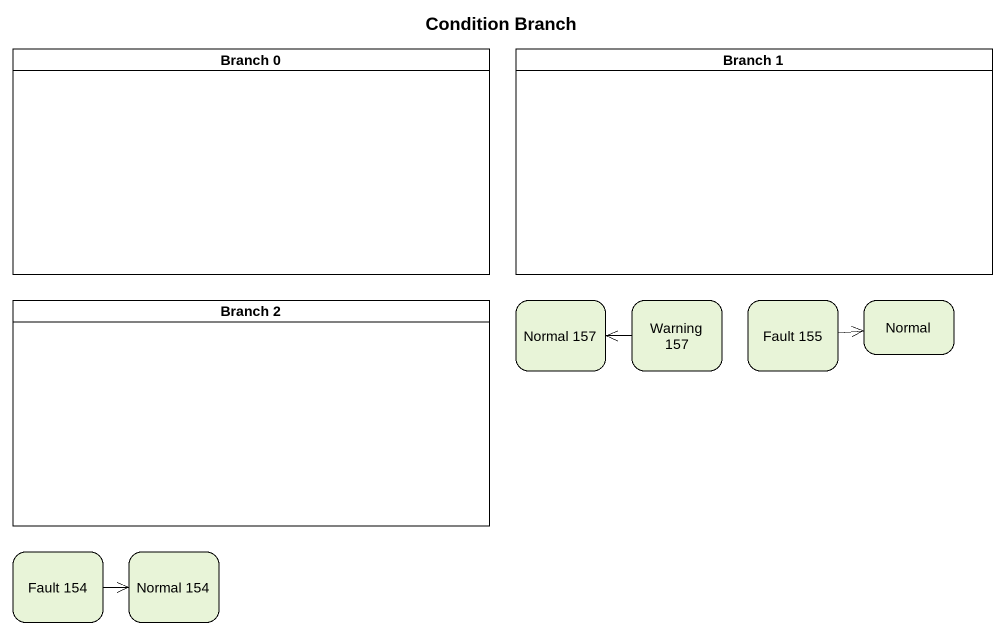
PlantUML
@startuml
title Condition Branch
hide empty description
state "Branch 0" as Branch_0 <<partition>>
state "Branch 1" as Branch_1 <<partition>>
state "Branch 2" as Branch_2 <<partition>>
state "Normal 157" as Normal_157
state "Warning 157" as Warning_157
state "Fault 155" as Fault_155
state Normal
state "Fault 154" as Fault_154
state "Normal 154" as Normal_154
Warning_157 -left-> Normal_157
Fault_155 -right-> Normal
Fault_154 -right-> Normal_154
@enduml
